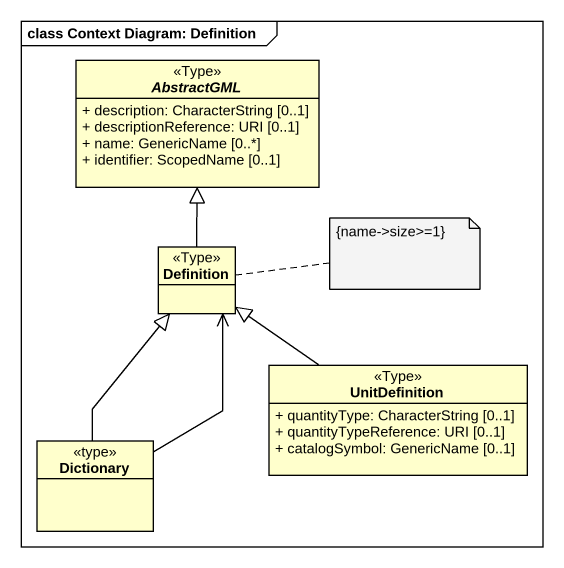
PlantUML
@startuml
mainframe class Context Diagram: Definition
hide circle
hide empty members
skinparam classAttributeIconSize 0
abstract class AbstractGML <<Type>> {
  + description: CharacterString [0..1]
  + descriptionReference: URI [0..1]
  + name: GenericName [0..*]
  + identifier: ScopedName [0..1]
}
class Definition <<Type>>
class UnitDefinition <<Type>> {
  + quantityType: CharacterString [0..1]
  + quantityTypeReference: URI [0..1]
  + catalogSymbol: GenericName [0..1]
}
class Dictionary <<type>>
Definition -up-|> AbstractGML
UnitDefinition -up-|> Definition
Dictionary -up-|> Definition
Dictionary -up-> Definition
note right of Definition : {name->size>=1}
@enduml
